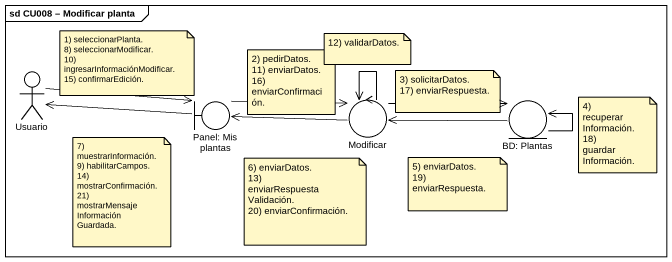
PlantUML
@startuml
mainframe sd CU008 – Modificar planta
actor Usuario
boundary "Panel: Mis plantas" as Panel_Mis_plantas
control Modificar
entity "BD: Plantas" as BD_Plantas
Usuario -right-> Panel_Mis_plantas
Panel_Mis_plantas -left-> Usuario
Panel_Mis_plantas -right-> Modificar
Modificar -left-> Panel_Mis_plantas
Modificar --> Modificar
Modificar -right-> BD_Plantas
BD_Plantas -left-> Modificar
BD_Plantas --> BD_Plantas
note as N1
  1) seleccionarPlanta.
  8) seleccionarModificar.
  10) ingresarInformaciónModificar.
  15) confirmarEdición.
end note
note as N2
  12) validarDatos.
end note
note as N3
  2) pedirDatos.
  11) enviarDatos.
  16) enviarConfirmación.
end note
note as N4
  3) solicitarDatos.
  17) enviarRespuesta.
end note
note as N5
  4) recuperarInformación.
  18) guardarInformación.
end note
note as N6
  7) muestrarInformación.
  9) habilitarCampos.
  14) mostrarConfirmación.
  21) mostrarMensajeInformaciónGuardada.
end note
note as N7
  6) enviarDatos.
  13) enviarRespuestaValidación.
  20) enviarConfirmación.
end note
note as N8
  5) enviarDatos.
  19) enviarRespuesta.
end note
@enduml
